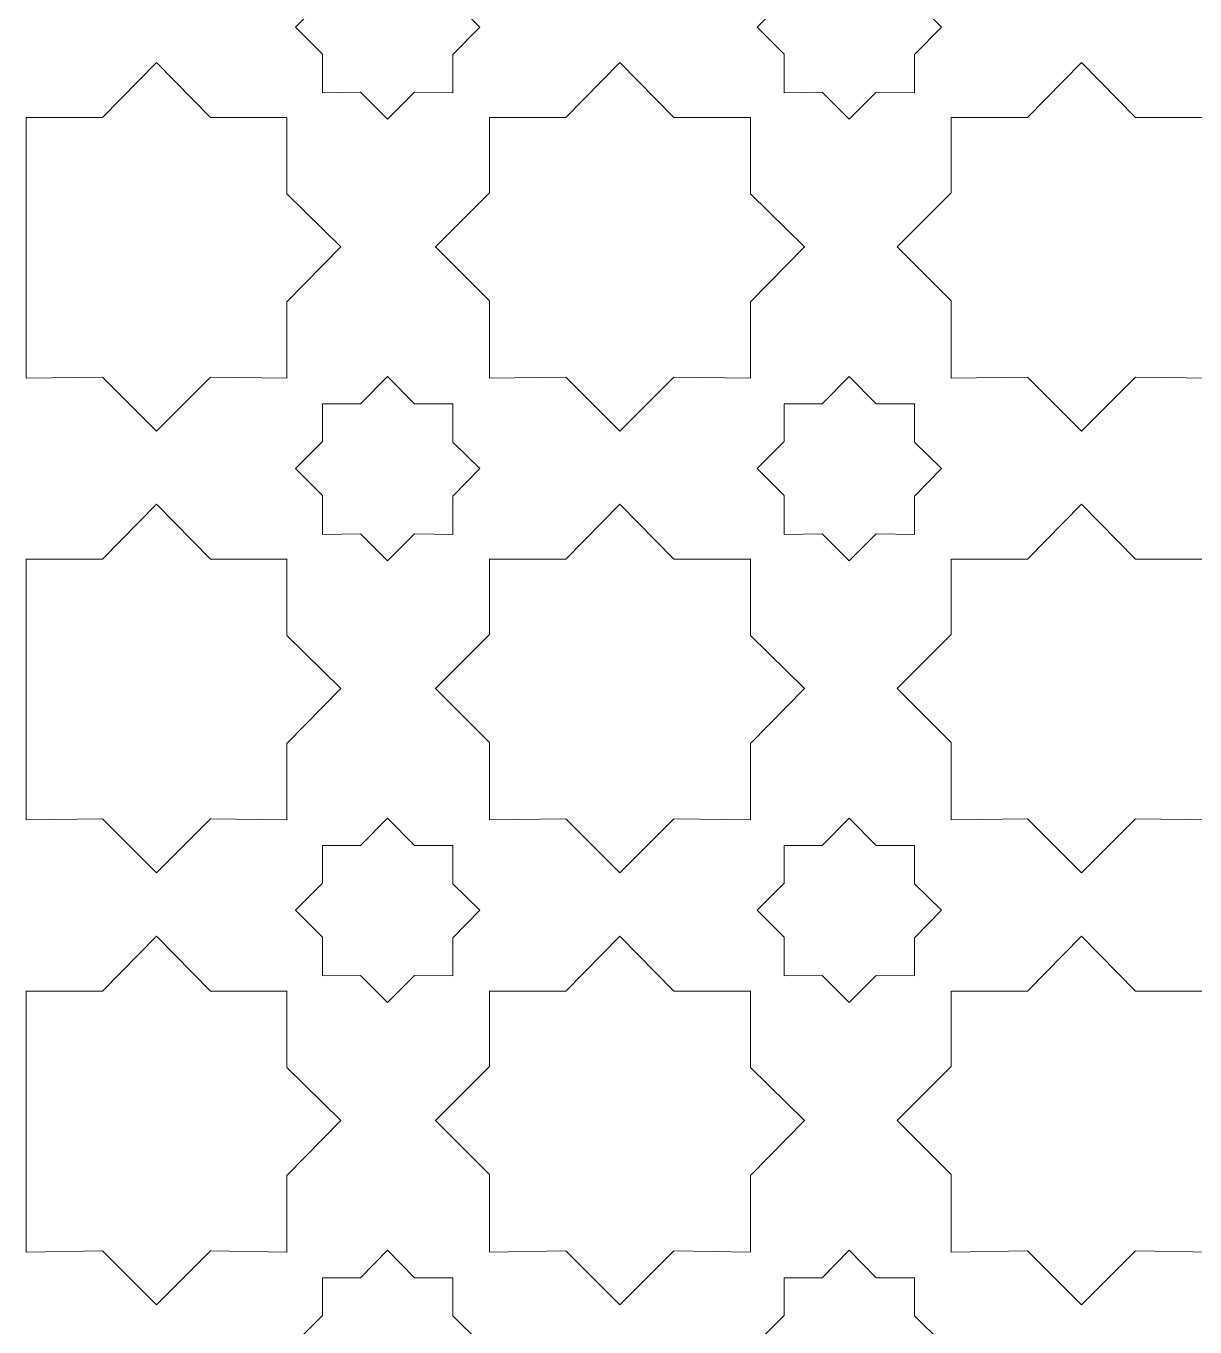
# Model space of a CAD drawing. Header units: centimetres. Extents: x -82 to 82, y -124 to 124.
# Drawn here: x 13.54 to 44.93, y -34.79 to 0.14 of the extents above; entities that cross this region are included whole.
import ezdxf

# ---------------------------------------------------------------- set-up
doc = ezdxf.new("R2010")
doc.units = ezdxf.units.CM
doc.header["$MEASUREMENT"] = 0
doc.layers.add('layer 1', color=7, linetype='Continuous')

msp = doc.modelspace()

# ---------------------------------------------------------------- linework, layer by layer
at = {"layer": 'layer 1', "color": 240, "lineweight": 9}
for points, knots in [([(21.50243, 0.83696), (21.50243, 0.83696), (21.50243, 1.84847), (21.50243, 1.84847), (21.50243, 1.84847), (21.50243, 1.84847), (22.52764, 1.84847), (22.52764, 1.84847), (22.52764, 1.84847), (22.52764, 1.84847), (23.25252, 2.58706), (23.25252, 2.58706), (23.25252, 2.58706), (23.25252, 2.58706), (23.97742, 1.84847), (23.97742, 1.84847), (23.97742, 1.84847), (23.97742, 1.84847), (25.00261, 1.84847), (25.00261, 1.84847), (25.00261, 1.84847), (25.00261, 1.84847), (25.00261, 0.82328), (25.00261, 0.82328), (25.00261, 0.82328), (25.00261, 0.82328), (25.72753, 0.11206), (25.72753, 0.11206), (25.72753, 0.11206), (25.72753, 0.11206), (25.00261, -0.62655), (25.00261, -0.62655), (25.00261, -0.62655), (25.00261, -0.62655), (25.00261, -1.65171), (25.00261, -1.65171), (25.00261, -1.65171), (25.00261, -1.65171), (23.97747, -1.63802), (23.97747, -1.63802), (23.97747, -1.63802), (23.97747, -1.63802), (23.25252, -2.36294), (23.25252, -2.36294), (23.25252, -2.36294), (23.25252, -2.36294), (22.5276, -1.63801), (22.5276, -1.63801), (22.5276, -1.63801), (22.5276, -1.63801), (21.50243, -1.65171), (21.50243, -1.65171), (21.50243, -1.65171), (21.50243, -1.65171), (21.50243, -0.61284), (21.50243, -0.61284), (21.50243, -0.61284), (21.50243, -0.61284), (20.77753, 0.11206), (20.77753, 0.11206), (20.77753, 0.11206), (20.77753, 0.11206), (21.50243, 0.83696), (21.50243, 0.83696)], [0, 0, 0, 0, 0.05882353, 0.05882353, 0.05882353, 0.05882353, 0.11764706, 0.11764706, 0.11764706, 0.11764706, 0.17647059, 0.17647059, 0.17647059, 0.17647059, 0.23529412, 0.23529412, 0.23529412, 0.23529412, 0.29411765, 0.29411765, 0.29411765, 0.29411765, 0.35294118, 0.35294118, 0.35294118, 0.35294118, 0.41176471, 0.41176471, 0.41176471, 0.41176471, 0.47058824, 0.47058824, 0.47058824, 0.47058824, 0.52941176, 0.52941176, 0.52941176, 0.52941176, 0.58823529, 0.58823529, 0.58823529, 0.58823529, 0.64705882, 0.64705882, 0.64705882, 0.64705882, 0.70588235, 0.70588235, 0.70588235, 0.70588235, 0.76470588, 0.76470588, 0.76470588, 0.76470588, 0.82352941, 0.82352941, 0.82352941, 0.82352941, 0.88235294, 0.88235294, 0.88235294, 0.88235294, 1, 1, 1, 1]), ([(33.89443, 0.83696), (33.89443, 0.83696), (33.89443, 1.84847), (33.89443, 1.84847), (33.89443, 1.84847), (33.89443, 1.84847), (34.91964, 1.84847), (34.91964, 1.84847), (34.91964, 1.84847), (34.91964, 1.84847), (35.64452, 2.58706), (35.64452, 2.58706), (35.64452, 2.58706), (35.64452, 2.58706), (36.36942, 1.84847), (36.36942, 1.84847), (36.36942, 1.84847), (36.36942, 1.84847), (37.39461, 1.84847), (37.39461, 1.84847), (37.39461, 1.84847), (37.39461, 1.84847), (37.39461, 0.82328), (37.39461, 0.82328), (37.39461, 0.82328), (37.39461, 0.82328), (38.11953, 0.11206), (38.11953, 0.11206), (38.11953, 0.11206), (38.11953, 0.11206), (37.39461, -0.62655), (37.39461, -0.62655), (37.39461, -0.62655), (37.39461, -0.62655), (37.39461, -1.65171), (37.39461, -1.65171), (37.39461, -1.65171), (37.39461, -1.65171), (36.36947, -1.63802), (36.36947, -1.63802), (36.36947, -1.63802), (36.36947, -1.63802), (35.64452, -2.36294), (35.64452, -2.36294), (35.64452, -2.36294), (35.64452, -2.36294), (34.9196, -1.63801), (34.9196, -1.63801), (34.9196, -1.63801), (34.9196, -1.63801), (33.89443, -1.65171), (33.89443, -1.65171), (33.89443, -1.65171), (33.89443, -1.65171), (33.89443, -0.61284), (33.89443, -0.61284), (33.89443, -0.61284), (33.89443, -0.61284), (33.16953, 0.11206), (33.16953, 0.11206), (33.16953, 0.11206), (33.16953, 0.11206), (33.89443, 0.83696), (33.89443, 0.83696)], [0, 0, 0, 0, 0.05882353, 0.05882353, 0.05882353, 0.05882353, 0.11764706, 0.11764706, 0.11764706, 0.11764706, 0.17647059, 0.17647059, 0.17647059, 0.17647059, 0.23529412, 0.23529412, 0.23529412, 0.23529412, 0.29411765, 0.29411765, 0.29411765, 0.29411765, 0.35294118, 0.35294118, 0.35294118, 0.35294118, 0.41176471, 0.41176471, 0.41176471, 0.41176471, 0.47058824, 0.47058824, 0.47058824, 0.47058824, 0.52941176, 0.52941176, 0.52941176, 0.52941176, 0.58823529, 0.58823529, 0.58823529, 0.58823529, 0.64705882, 0.64705882, 0.64705882, 0.64705882, 0.70588235, 0.70588235, 0.70588235, 0.70588235, 0.76470588, 0.76470588, 0.76470588, 0.76470588, 0.82352941, 0.82352941, 0.82352941, 0.82352941, 0.88235294, 0.88235294, 0.88235294, 0.88235294, 1, 1, 1, 1]), ([(13.5438, -2.31599), (13.5438, -2.31599), (15.59411, -2.31599), (15.59411, -2.31599), (15.59411, -2.31599), (15.59411, -2.31599), (17.04381, -0.83889), (17.04381, -0.83889), (17.04381, -0.83889), (17.04381, -0.83889), (18.49352, -2.31599), (18.49352, -2.31599), (18.49352, -2.31599), (18.49352, -2.31599), (20.5438, -2.31599), (20.5438, -2.31599), (20.5438, -2.31599), (20.5438, -2.31599), (20.5438, -4.36627), (20.5438, -4.36627), (20.5438, -4.36627), (20.5438, -4.36627), (21.99356, -5.78864), (21.99356, -5.78864), (21.99356, -5.78864), (21.99356, -5.78864), (20.5438, -7.26578), (20.5438, -7.26578), (20.5438, -7.26578), (20.5438, -7.26578), (20.5438, -9.31599), (20.5438, -9.31599), (20.5438, -9.31599), (20.5438, -9.31599), (18.49363, -9.28861), (18.49363, -9.28861), (18.49363, -9.28861), (18.49363, -9.28861), (17.04381, -10.73838), (17.04381, -10.73838), (17.04381, -10.73838), (17.04381, -10.73838), (15.59403, -9.2886), (15.59403, -9.2886), (15.59403, -9.2886), (15.59403, -9.2886), (13.5438, -9.31599), (13.5438, -9.31599), (13.5438, -9.31599), (13.5438, -6.98266), (13.54381, -4.64932), (13.5438, -2.31599)], [0, 0, 0, 0, 0.07142857, 0.07142857, 0.07142857, 0.07142857, 0.14285714, 0.14285714, 0.14285714, 0.14285714, 0.21428571, 0.21428571, 0.21428571, 0.21428571, 0.28571429, 0.28571429, 0.28571429, 0.28571429, 0.35714286, 0.35714286, 0.35714286, 0.35714286, 0.42857143, 0.42857143, 0.42857143, 0.42857143, 0.5, 0.5, 0.5, 0.5, 0.57142857, 0.57142857, 0.57142857, 0.57142857, 0.64285714, 0.64285714, 0.64285714, 0.64285714, 0.71428571, 0.71428571, 0.71428571, 0.71428571, 0.78571429, 0.78571429, 0.78571429, 0.78571429, 0.85714286, 0.85714286, 0.85714286, 0.85714286, 1, 1, 1, 1]), ([(25.98981, -4.33891), (25.98981, -4.33891), (25.9898, -2.31599), (25.9898, -2.31599), (25.9898, -2.31599), (25.9898, -2.31599), (28.04011, -2.31599), (28.04011, -2.31599), (28.04011, -2.31599), (28.04011, -2.31599), (29.48981, -0.83889), (29.48981, -0.83889), (29.48981, -0.83889), (29.48981, -0.83889), (30.93952, -2.31599), (30.93952, -2.31599), (30.93952, -2.31599), (30.93952, -2.31599), (32.9898, -2.31599), (32.9898, -2.31599), (32.9898, -2.31599), (32.9898, -2.31599), (32.9898, -4.36627), (32.9898, -4.36627), (32.9898, -4.36627), (32.9898, -4.36627), (34.43956, -5.78864), (34.43956, -5.78864), (34.43956, -5.78864), (34.43956, -5.78864), (32.9898, -7.26578), (32.9898, -7.26578), (32.9898, -7.26578), (32.9898, -7.26578), (32.9898, -9.31599), (32.9898, -9.31599), (32.9898, -9.31599), (32.9898, -9.31599), (30.93963, -9.28861), (30.93963, -9.28861), (30.93963, -9.28861), (30.93963, -9.28861), (29.48981, -10.73838), (29.48981, -10.73838), (29.48981, -10.73838), (29.48981, -10.73838), (28.04003, -9.2886), (28.04003, -9.2886), (28.04003, -9.2886), (28.04003, -9.2886), (25.9898, -9.31599), (25.9898, -9.31599), (25.9898, -9.31599), (25.9898, -9.31599), (25.9898, -7.23837), (25.9898, -7.23837), (25.9898, -7.23837), (25.9898, -7.23837), (24.54007, -5.78864), (24.54007, -5.78864), (24.54007, -5.78864), (24.54007, -5.78864), (25.98981, -4.33891), (25.98981, -4.33891)], [0, 0, 0, 0, 0.05882353, 0.05882353, 0.05882353, 0.05882353, 0.11764706, 0.11764706, 0.11764706, 0.11764706, 0.17647059, 0.17647059, 0.17647059, 0.17647059, 0.23529412, 0.23529412, 0.23529412, 0.23529412, 0.29411765, 0.29411765, 0.29411765, 0.29411765, 0.35294118, 0.35294118, 0.35294118, 0.35294118, 0.41176471, 0.41176471, 0.41176471, 0.41176471, 0.47058824, 0.47058824, 0.47058824, 0.47058824, 0.52941176, 0.52941176, 0.52941176, 0.52941176, 0.58823529, 0.58823529, 0.58823529, 0.58823529, 0.64705882, 0.64705882, 0.64705882, 0.64705882, 0.70588235, 0.70588235, 0.70588235, 0.70588235, 0.76470588, 0.76470588, 0.76470588, 0.76470588, 0.82352941, 0.82352941, 0.82352941, 0.82352941, 0.88235294, 0.88235294, 0.88235294, 0.88235294, 1, 1, 1, 1]), ([(38.38181, -4.33891), (38.38181, -4.33891), (38.3818, -2.31599), (38.3818, -2.31599), (38.3818, -2.31599), (38.3818, -2.31599), (40.43211, -2.31599), (40.43211, -2.31599), (40.43211, -2.31599), (40.43211, -2.31599), (41.88181, -0.83889), (41.88181, -0.83889), (41.88181, -0.83889), (41.88181, -0.83889), (43.33152, -2.31599), (43.33152, -2.31599), (43.33152, -2.31599), (43.33152, -2.31599), (45.3818, -2.31599), (45.3818, -2.31599), (45.3818, -2.31599), (45.3818, -2.31599), (45.3818, -4.36627), (45.3818, -4.36627), (45.3818, -4.36627), (45.3818, -4.36627), (46.83156, -5.78864), (46.83156, -5.78864), (46.83156, -5.78864), (46.83156, -5.78864), (45.3818, -7.26578), (45.3818, -7.26578), (45.3818, -7.26578), (45.3818, -7.26578), (45.3818, -9.31599), (45.3818, -9.31599), (45.3818, -9.31599), (45.3818, -9.31599), (43.33163, -9.28861), (43.33163, -9.28861), (43.33163, -9.28861), (43.33163, -9.28861), (41.88181, -10.73838), (41.88181, -10.73838), (41.88181, -10.73838), (41.88181, -10.73838), (40.43203, -9.2886), (40.43203, -9.2886), (40.43203, -9.2886), (40.43203, -9.2886), (38.3818, -9.31599), (38.3818, -9.31599), (38.3818, -9.31599), (38.3818, -9.31599), (38.3818, -7.23837), (38.3818, -7.23837), (38.3818, -7.23837), (38.3818, -7.23837), (36.93207, -5.78864), (36.93207, -5.78864), (36.93207, -5.78864), (36.93207, -5.78864), (38.38181, -4.33891), (38.38181, -4.33891)], [0, 0, 0, 0, 0.05882353, 0.05882353, 0.05882353, 0.05882353, 0.11764706, 0.11764706, 0.11764706, 0.11764706, 0.17647059, 0.17647059, 0.17647059, 0.17647059, 0.23529412, 0.23529412, 0.23529412, 0.23529412, 0.29411765, 0.29411765, 0.29411765, 0.29411765, 0.35294118, 0.35294118, 0.35294118, 0.35294118, 0.41176471, 0.41176471, 0.41176471, 0.41176471, 0.47058824, 0.47058824, 0.47058824, 0.47058824, 0.52941176, 0.52941176, 0.52941176, 0.52941176, 0.58823529, 0.58823529, 0.58823529, 0.58823529, 0.64705882, 0.64705882, 0.64705882, 0.64705882, 0.70588235, 0.70588235, 0.70588235, 0.70588235, 0.76470588, 0.76470588, 0.76470588, 0.76470588, 0.82352941, 0.82352941, 0.82352941, 0.82352941, 0.88235294, 0.88235294, 0.88235294, 0.88235294, 1, 1, 1, 1]), ([(21.50243, -11.01874), (21.50243, -11.01874), (21.50243, -10.00723), (21.50243, -10.00723), (21.50243, -10.00723), (21.50243, -10.00723), (22.52764, -10.00723), (22.52764, -10.00723), (22.52764, -10.00723), (22.52764, -10.00723), (23.25252, -9.26864), (23.25252, -9.26864), (23.25252, -9.26864), (23.25252, -9.26864), (23.97742, -10.00723), (23.97742, -10.00723), (23.97742, -10.00723), (23.97742, -10.00723), (25.00261, -10.00723), (25.00261, -10.00723), (25.00261, -10.00723), (25.00261, -10.00723), (25.00261, -11.03242), (25.00261, -11.03242), (25.00261, -11.03242), (25.00261, -11.03242), (25.72753, -11.74364), (25.72753, -11.74364), (25.72753, -11.74364), (25.72753, -11.74364), (25.00261, -12.48225), (25.00261, -12.48225), (25.00261, -12.48225), (25.00261, -12.48225), (25.00261, -13.50741), (25.00261, -13.50741), (25.00261, -13.50741), (25.00261, -13.50741), (23.97747, -13.49372), (23.97747, -13.49372), (23.97747, -13.49372), (23.97747, -13.49372), (23.25252, -14.21864), (23.25252, -14.21864), (23.25252, -14.21864), (23.25252, -14.21864), (22.5276, -13.49371), (22.5276, -13.49371), (22.5276, -13.49371), (22.5276, -13.49371), (21.50243, -13.50741), (21.50243, -13.50741), (21.50243, -13.50741), (21.50243, -13.50741), (21.50243, -12.46854), (21.50243, -12.46854), (21.50243, -12.46854), (21.50243, -12.46854), (20.77753, -11.74364), (20.77753, -11.74364), (20.77753, -11.74364), (20.77753, -11.74364), (21.50243, -11.01874), (21.50243, -11.01874)], [0, 0, 0, 0, 0.05882353, 0.05882353, 0.05882353, 0.05882353, 0.11764706, 0.11764706, 0.11764706, 0.11764706, 0.17647059, 0.17647059, 0.17647059, 0.17647059, 0.23529412, 0.23529412, 0.23529412, 0.23529412, 0.29411765, 0.29411765, 0.29411765, 0.29411765, 0.35294118, 0.35294118, 0.35294118, 0.35294118, 0.41176471, 0.41176471, 0.41176471, 0.41176471, 0.47058824, 0.47058824, 0.47058824, 0.47058824, 0.52941176, 0.52941176, 0.52941176, 0.52941176, 0.58823529, 0.58823529, 0.58823529, 0.58823529, 0.64705882, 0.64705882, 0.64705882, 0.64705882, 0.70588235, 0.70588235, 0.70588235, 0.70588235, 0.76470588, 0.76470588, 0.76470588, 0.76470588, 0.82352941, 0.82352941, 0.82352941, 0.82352941, 0.88235294, 0.88235294, 0.88235294, 0.88235294, 1, 1, 1, 1]), ([(33.89443, -11.01874), (33.89443, -11.01874), (33.89443, -10.00723), (33.89443, -10.00723), (33.89443, -10.00723), (33.89443, -10.00723), (34.91964, -10.00723), (34.91964, -10.00723), (34.91964, -10.00723), (34.91964, -10.00723), (35.64452, -9.26864), (35.64452, -9.26864), (35.64452, -9.26864), (35.64452, -9.26864), (36.36942, -10.00723), (36.36942, -10.00723), (36.36942, -10.00723), (36.36942, -10.00723), (37.39461, -10.00723), (37.39461, -10.00723), (37.39461, -10.00723), (37.39461, -10.00723), (37.39461, -11.03242), (37.39461, -11.03242), (37.39461, -11.03242), (37.39461, -11.03242), (38.11953, -11.74364), (38.11953, -11.74364), (38.11953, -11.74364), (38.11953, -11.74364), (37.39461, -12.48225), (37.39461, -12.48225), (37.39461, -12.48225), (37.39461, -12.48225), (37.39461, -13.50741), (37.39461, -13.50741), (37.39461, -13.50741), (37.39461, -13.50741), (36.36947, -13.49372), (36.36947, -13.49372), (36.36947, -13.49372), (36.36947, -13.49372), (35.64452, -14.21864), (35.64452, -14.21864), (35.64452, -14.21864), (35.64452, -14.21864), (34.9196, -13.49371), (34.9196, -13.49371), (34.9196, -13.49371), (34.9196, -13.49371), (33.89443, -13.50741), (33.89443, -13.50741), (33.89443, -13.50741), (33.89443, -13.50741), (33.89443, -12.46854), (33.89443, -12.46854), (33.89443, -12.46854), (33.89443, -12.46854), (33.16953, -11.74364), (33.16953, -11.74364), (33.16953, -11.74364), (33.16953, -11.74364), (33.89443, -11.01874), (33.89443, -11.01874)], [0, 0, 0, 0, 0.05882353, 0.05882353, 0.05882353, 0.05882353, 0.11764706, 0.11764706, 0.11764706, 0.11764706, 0.17647059, 0.17647059, 0.17647059, 0.17647059, 0.23529412, 0.23529412, 0.23529412, 0.23529412, 0.29411765, 0.29411765, 0.29411765, 0.29411765, 0.35294118, 0.35294118, 0.35294118, 0.35294118, 0.41176471, 0.41176471, 0.41176471, 0.41176471, 0.47058824, 0.47058824, 0.47058824, 0.47058824, 0.52941176, 0.52941176, 0.52941176, 0.52941176, 0.58823529, 0.58823529, 0.58823529, 0.58823529, 0.64705882, 0.64705882, 0.64705882, 0.64705882, 0.70588235, 0.70588235, 0.70588235, 0.70588235, 0.76470588, 0.76470588, 0.76470588, 0.76470588, 0.82352941, 0.82352941, 0.82352941, 0.82352941, 0.88235294, 0.88235294, 0.88235294, 0.88235294, 1, 1, 1, 1]), ([(13.5438, -14.17169), (13.5438, -14.17169), (15.59411, -14.17169), (15.59411, -14.17169), (15.59411, -14.17169), (15.59411, -14.17169), (17.04381, -12.69459), (17.04381, -12.69459), (17.04381, -12.69459), (17.04381, -12.69459), (18.49352, -14.17169), (18.49352, -14.17169), (18.49352, -14.17169), (18.49352, -14.17169), (20.5438, -14.17169), (20.5438, -14.17169), (20.5438, -14.17169), (20.5438, -14.17169), (20.5438, -16.22197), (20.5438, -16.22197), (20.5438, -16.22197), (20.5438, -16.22197), (21.99356, -17.64434), (21.99356, -17.64434), (21.99356, -17.64434), (21.99356, -17.64434), (20.5438, -19.12148), (20.5438, -19.12148), (20.5438, -19.12148), (20.5438, -19.12148), (20.5438, -21.17169), (20.5438, -21.17169), (20.5438, -21.17169), (20.5438, -21.17169), (18.49363, -21.14431), (18.49363, -21.14431), (18.49363, -21.14431), (18.49363, -21.14431), (17.04381, -22.59408), (17.04381, -22.59408), (17.04381, -22.59408), (17.04381, -22.59408), (15.59403, -21.1443), (15.59403, -21.1443), (15.59403, -21.1443), (15.59403, -21.1443), (13.5438, -21.17169), (13.5438, -21.17169), (13.5438, -21.17169), (13.5438, -18.83836), (13.54381, -16.50502), (13.5438, -14.17169)], [0, 0, 0, 0, 0.07142857, 0.07142857, 0.07142857, 0.07142857, 0.14285714, 0.14285714, 0.14285714, 0.14285714, 0.21428571, 0.21428571, 0.21428571, 0.21428571, 0.28571429, 0.28571429, 0.28571429, 0.28571429, 0.35714286, 0.35714286, 0.35714286, 0.35714286, 0.42857143, 0.42857143, 0.42857143, 0.42857143, 0.5, 0.5, 0.5, 0.5, 0.57142857, 0.57142857, 0.57142857, 0.57142857, 0.64285714, 0.64285714, 0.64285714, 0.64285714, 0.71428571, 0.71428571, 0.71428571, 0.71428571, 0.78571429, 0.78571429, 0.78571429, 0.78571429, 0.85714286, 0.85714286, 0.85714286, 0.85714286, 1, 1, 1, 1]), ([(25.98981, -16.19461), (25.98981, -16.19461), (25.9898, -14.17169), (25.9898, -14.17169), (25.9898, -14.17169), (25.9898, -14.17169), (28.04011, -14.17169), (28.04011, -14.17169), (28.04011, -14.17169), (28.04011, -14.17169), (29.48981, -12.69459), (29.48981, -12.69459), (29.48981, -12.69459), (29.48981, -12.69459), (30.93952, -14.17169), (30.93952, -14.17169), (30.93952, -14.17169), (30.93952, -14.17169), (32.9898, -14.17169), (32.9898, -14.17169), (32.9898, -14.17169), (32.9898, -14.17169), (32.9898, -16.22197), (32.9898, -16.22197), (32.9898, -16.22197), (32.9898, -16.22197), (34.43956, -17.64434), (34.43956, -17.64434), (34.43956, -17.64434), (34.43956, -17.64434), (32.9898, -19.12148), (32.9898, -19.12148), (32.9898, -19.12148), (32.9898, -19.12148), (32.9898, -21.17169), (32.9898, -21.17169), (32.9898, -21.17169), (32.9898, -21.17169), (30.93963, -21.14431), (30.93963, -21.14431), (30.93963, -21.14431), (30.93963, -21.14431), (29.48981, -22.59408), (29.48981, -22.59408), (29.48981, -22.59408), (29.48981, -22.59408), (28.04003, -21.1443), (28.04003, -21.1443), (28.04003, -21.1443), (28.04003, -21.1443), (25.9898, -21.17169), (25.9898, -21.17169), (25.9898, -21.17169), (25.9898, -21.17169), (25.9898, -19.09407), (25.9898, -19.09407), (25.9898, -19.09407), (25.9898, -19.09407), (24.54007, -17.64434), (24.54007, -17.64434), (24.54007, -17.64434), (24.54007, -17.64434), (25.98981, -16.19461), (25.98981, -16.19461)], [0, 0, 0, 0, 0.05882353, 0.05882353, 0.05882353, 0.05882353, 0.11764706, 0.11764706, 0.11764706, 0.11764706, 0.17647059, 0.17647059, 0.17647059, 0.17647059, 0.23529412, 0.23529412, 0.23529412, 0.23529412, 0.29411765, 0.29411765, 0.29411765, 0.29411765, 0.35294118, 0.35294118, 0.35294118, 0.35294118, 0.41176471, 0.41176471, 0.41176471, 0.41176471, 0.47058824, 0.47058824, 0.47058824, 0.47058824, 0.52941176, 0.52941176, 0.52941176, 0.52941176, 0.58823529, 0.58823529, 0.58823529, 0.58823529, 0.64705882, 0.64705882, 0.64705882, 0.64705882, 0.70588235, 0.70588235, 0.70588235, 0.70588235, 0.76470588, 0.76470588, 0.76470588, 0.76470588, 0.82352941, 0.82352941, 0.82352941, 0.82352941, 0.88235294, 0.88235294, 0.88235294, 0.88235294, 1, 1, 1, 1]), ([(38.38181, -16.19461), (38.38181, -16.19461), (38.3818, -14.17169), (38.3818, -14.17169), (38.3818, -14.17169), (38.3818, -14.17169), (40.43211, -14.17169), (40.43211, -14.17169), (40.43211, -14.17169), (40.43211, -14.17169), (41.88181, -12.69459), (41.88181, -12.69459), (41.88181, -12.69459), (41.88181, -12.69459), (43.33152, -14.17169), (43.33152, -14.17169), (43.33152, -14.17169), (43.33152, -14.17169), (45.3818, -14.17169), (45.3818, -14.17169), (45.3818, -14.17169), (45.3818, -14.17169), (45.3818, -16.22197), (45.3818, -16.22197), (45.3818, -16.22197), (45.3818, -16.22197), (46.83156, -17.64434), (46.83156, -17.64434), (46.83156, -17.64434), (46.83156, -17.64434), (45.3818, -19.12148), (45.3818, -19.12148), (45.3818, -19.12148), (45.3818, -19.12148), (45.3818, -21.17169), (45.3818, -21.17169), (45.3818, -21.17169), (45.3818, -21.17169), (43.33163, -21.14431), (43.33163, -21.14431), (43.33163, -21.14431), (43.33163, -21.14431), (41.88181, -22.59408), (41.88181, -22.59408), (41.88181, -22.59408), (41.88181, -22.59408), (40.43203, -21.1443), (40.43203, -21.1443), (40.43203, -21.1443), (40.43203, -21.1443), (38.3818, -21.17169), (38.3818, -21.17169), (38.3818, -21.17169), (38.3818, -21.17169), (38.3818, -19.09407), (38.3818, -19.09407), (38.3818, -19.09407), (38.3818, -19.09407), (36.93207, -17.64434), (36.93207, -17.64434), (36.93207, -17.64434), (36.93207, -17.64434), (38.38181, -16.19461), (38.38181, -16.19461)], [0, 0, 0, 0, 0.05882353, 0.05882353, 0.05882353, 0.05882353, 0.11764706, 0.11764706, 0.11764706, 0.11764706, 0.17647059, 0.17647059, 0.17647059, 0.17647059, 0.23529412, 0.23529412, 0.23529412, 0.23529412, 0.29411765, 0.29411765, 0.29411765, 0.29411765, 0.35294118, 0.35294118, 0.35294118, 0.35294118, 0.41176471, 0.41176471, 0.41176471, 0.41176471, 0.47058824, 0.47058824, 0.47058824, 0.47058824, 0.52941176, 0.52941176, 0.52941176, 0.52941176, 0.58823529, 0.58823529, 0.58823529, 0.58823529, 0.64705882, 0.64705882, 0.64705882, 0.64705882, 0.70588235, 0.70588235, 0.70588235, 0.70588235, 0.76470588, 0.76470588, 0.76470588, 0.76470588, 0.82352941, 0.82352941, 0.82352941, 0.82352941, 0.88235294, 0.88235294, 0.88235294, 0.88235294, 1, 1, 1, 1]), ([(21.50243, -22.87444), (21.50243, -22.87444), (21.50243, -21.86293), (21.50243, -21.86293), (21.50243, -21.86293), (21.50243, -21.86293), (22.52764, -21.86293), (22.52764, -21.86293), (22.52764, -21.86293), (22.52764, -21.86293), (23.25252, -21.12434), (23.25252, -21.12434), (23.25252, -21.12434), (23.25252, -21.12434), (23.97742, -21.86293), (23.97742, -21.86293), (23.97742, -21.86293), (23.97742, -21.86293), (25.00261, -21.86293), (25.00261, -21.86293), (25.00261, -21.86293), (25.00261, -21.86293), (25.00261, -22.88812), (25.00261, -22.88812), (25.00261, -22.88812), (25.00261, -22.88812), (25.72753, -23.59934), (25.72753, -23.59934), (25.72753, -23.59934), (25.72753, -23.59934), (25.00261, -24.33795), (25.00261, -24.33795), (25.00261, -24.33795), (25.00261, -24.33795), (25.00261, -25.36311), (25.00261, -25.36311), (25.00261, -25.36311), (25.00261, -25.36311), (23.97747, -25.34942), (23.97747, -25.34942), (23.97747, -25.34942), (23.97747, -25.34942), (23.25252, -26.07434), (23.25252, -26.07434), (23.25252, -26.07434), (23.25252, -26.07434), (22.5276, -25.34941), (22.5276, -25.34941), (22.5276, -25.34941), (22.5276, -25.34941), (21.50243, -25.36311), (21.50243, -25.36311), (21.50243, -25.36311), (21.50243, -25.36311), (21.50243, -24.32424), (21.50243, -24.32424), (21.50243, -24.32424), (21.50243, -24.32424), (20.77753, -23.59934), (20.77753, -23.59934), (20.77753, -23.59934), (20.77753, -23.59934), (21.50243, -22.87444), (21.50243, -22.87444)], [0, 0, 0, 0, 0.05882353, 0.05882353, 0.05882353, 0.05882353, 0.11764706, 0.11764706, 0.11764706, 0.11764706, 0.17647059, 0.17647059, 0.17647059, 0.17647059, 0.23529412, 0.23529412, 0.23529412, 0.23529412, 0.29411765, 0.29411765, 0.29411765, 0.29411765, 0.35294118, 0.35294118, 0.35294118, 0.35294118, 0.41176471, 0.41176471, 0.41176471, 0.41176471, 0.47058824, 0.47058824, 0.47058824, 0.47058824, 0.52941176, 0.52941176, 0.52941176, 0.52941176, 0.58823529, 0.58823529, 0.58823529, 0.58823529, 0.64705882, 0.64705882, 0.64705882, 0.64705882, 0.70588235, 0.70588235, 0.70588235, 0.70588235, 0.76470588, 0.76470588, 0.76470588, 0.76470588, 0.82352941, 0.82352941, 0.82352941, 0.82352941, 0.88235294, 0.88235294, 0.88235294, 0.88235294, 1, 1, 1, 1]), ([(33.89443, -22.87444), (33.89443, -22.87444), (33.89443, -21.86293), (33.89443, -21.86293), (33.89443, -21.86293), (33.89443, -21.86293), (34.91964, -21.86293), (34.91964, -21.86293), (34.91964, -21.86293), (34.91964, -21.86293), (35.64452, -21.12434), (35.64452, -21.12434), (35.64452, -21.12434), (35.64452, -21.12434), (36.36942, -21.86293), (36.36942, -21.86293), (36.36942, -21.86293), (36.36942, -21.86293), (37.39461, -21.86293), (37.39461, -21.86293), (37.39461, -21.86293), (37.39461, -21.86293), (37.39461, -22.88812), (37.39461, -22.88812), (37.39461, -22.88812), (37.39461, -22.88812), (38.11953, -23.59934), (38.11953, -23.59934), (38.11953, -23.59934), (38.11953, -23.59934), (37.39461, -24.33795), (37.39461, -24.33795), (37.39461, -24.33795), (37.39461, -24.33795), (37.39461, -25.36311), (37.39461, -25.36311), (37.39461, -25.36311), (37.39461, -25.36311), (36.36947, -25.34942), (36.36947, -25.34942), (36.36947, -25.34942), (36.36947, -25.34942), (35.64452, -26.07434), (35.64452, -26.07434), (35.64452, -26.07434), (35.64452, -26.07434), (34.9196, -25.34941), (34.9196, -25.34941), (34.9196, -25.34941), (34.9196, -25.34941), (33.89443, -25.36311), (33.89443, -25.36311), (33.89443, -25.36311), (33.89443, -25.36311), (33.89443, -24.32424), (33.89443, -24.32424), (33.89443, -24.32424), (33.89443, -24.32424), (33.16953, -23.59934), (33.16953, -23.59934), (33.16953, -23.59934), (33.16953, -23.59934), (33.89443, -22.87444), (33.89443, -22.87444)], [0, 0, 0, 0, 0.05882353, 0.05882353, 0.05882353, 0.05882353, 0.11764706, 0.11764706, 0.11764706, 0.11764706, 0.17647059, 0.17647059, 0.17647059, 0.17647059, 0.23529412, 0.23529412, 0.23529412, 0.23529412, 0.29411765, 0.29411765, 0.29411765, 0.29411765, 0.35294118, 0.35294118, 0.35294118, 0.35294118, 0.41176471, 0.41176471, 0.41176471, 0.41176471, 0.47058824, 0.47058824, 0.47058824, 0.47058824, 0.52941176, 0.52941176, 0.52941176, 0.52941176, 0.58823529, 0.58823529, 0.58823529, 0.58823529, 0.64705882, 0.64705882, 0.64705882, 0.64705882, 0.70588235, 0.70588235, 0.70588235, 0.70588235, 0.76470588, 0.76470588, 0.76470588, 0.76470588, 0.82352941, 0.82352941, 0.82352941, 0.82352941, 0.88235294, 0.88235294, 0.88235294, 0.88235294, 1, 1, 1, 1]), ([(13.5438, -25.77339), (13.5438, -25.77339), (15.59411, -25.77339), (15.59411, -25.77339), (15.59411, -25.77339), (15.59411, -25.77339), (17.04381, -24.29629), (17.04381, -24.29629), (17.04381, -24.29629), (17.04381, -24.29629), (18.49352, -25.77339), (18.49352, -25.77339), (18.49352, -25.77339), (18.49352, -25.77339), (20.5438, -25.77339), (20.5438, -25.77339), (20.5438, -25.77339), (20.5438, -25.77339), (20.5438, -27.82367), (20.5438, -27.82367), (20.5438, -27.82367), (20.5438, -27.82367), (21.99356, -29.24604), (21.99356, -29.24604), (21.99356, -29.24604), (21.99356, -29.24604), (20.5438, -30.72318), (20.5438, -30.72318), (20.5438, -30.72318), (20.5438, -30.72318), (20.5438, -32.77339), (20.5438, -32.77339), (20.5438, -32.77339), (20.5438, -32.77339), (18.49363, -32.74601), (18.49363, -32.74601), (18.49363, -32.74601), (18.49363, -32.74601), (17.04381, -34.19578), (17.04381, -34.19578), (17.04381, -34.19578), (17.04381, -34.19578), (15.59403, -32.746), (15.59403, -32.746), (15.59403, -32.746), (15.59403, -32.746), (13.5438, -32.77339), (13.5438, -32.77339), (13.5438, -32.77339), (13.5438, -30.44006), (13.54381, -28.10672), (13.5438, -25.77339)], [0, 0, 0, 0, 0.07142857, 0.07142857, 0.07142857, 0.07142857, 0.14285714, 0.14285714, 0.14285714, 0.14285714, 0.21428571, 0.21428571, 0.21428571, 0.21428571, 0.28571429, 0.28571429, 0.28571429, 0.28571429, 0.35714286, 0.35714286, 0.35714286, 0.35714286, 0.42857143, 0.42857143, 0.42857143, 0.42857143, 0.5, 0.5, 0.5, 0.5, 0.57142857, 0.57142857, 0.57142857, 0.57142857, 0.64285714, 0.64285714, 0.64285714, 0.64285714, 0.71428571, 0.71428571, 0.71428571, 0.71428571, 0.78571429, 0.78571429, 0.78571429, 0.78571429, 0.85714286, 0.85714286, 0.85714286, 0.85714286, 1, 1, 1, 1]), ([(25.98981, -27.79631), (25.98981, -27.79631), (25.9898, -25.77339), (25.9898, -25.77339), (25.9898, -25.77339), (25.9898, -25.77339), (28.04011, -25.77339), (28.04011, -25.77339), (28.04011, -25.77339), (28.04011, -25.77339), (29.48981, -24.29629), (29.48981, -24.29629), (29.48981, -24.29629), (29.48981, -24.29629), (30.93952, -25.77339), (30.93952, -25.77339), (30.93952, -25.77339), (30.93952, -25.77339), (32.9898, -25.77339), (32.9898, -25.77339), (32.9898, -25.77339), (32.9898, -25.77339), (32.9898, -27.82367), (32.9898, -27.82367), (32.9898, -27.82367), (32.9898, -27.82367), (34.43956, -29.24604), (34.43956, -29.24604), (34.43956, -29.24604), (34.43956, -29.24604), (32.9898, -30.72318), (32.9898, -30.72318), (32.9898, -30.72318), (32.9898, -30.72318), (32.9898, -32.77339), (32.9898, -32.77339), (32.9898, -32.77339), (32.9898, -32.77339), (30.93963, -32.74601), (30.93963, -32.74601), (30.93963, -32.74601), (30.93963, -32.74601), (29.48981, -34.19578), (29.48981, -34.19578), (29.48981, -34.19578), (29.48981, -34.19578), (28.04003, -32.746), (28.04003, -32.746), (28.04003, -32.746), (28.04003, -32.746), (25.9898, -32.77339), (25.9898, -32.77339), (25.9898, -32.77339), (25.9898, -32.77339), (25.9898, -30.69577), (25.9898, -30.69577), (25.9898, -30.69577), (25.9898, -30.69577), (24.54007, -29.24604), (24.54007, -29.24604), (24.54007, -29.24604), (24.54007, -29.24604), (25.98981, -27.79631), (25.98981, -27.79631)], [0, 0, 0, 0, 0.05882353, 0.05882353, 0.05882353, 0.05882353, 0.11764706, 0.11764706, 0.11764706, 0.11764706, 0.17647059, 0.17647059, 0.17647059, 0.17647059, 0.23529412, 0.23529412, 0.23529412, 0.23529412, 0.29411765, 0.29411765, 0.29411765, 0.29411765, 0.35294118, 0.35294118, 0.35294118, 0.35294118, 0.41176471, 0.41176471, 0.41176471, 0.41176471, 0.47058824, 0.47058824, 0.47058824, 0.47058824, 0.52941176, 0.52941176, 0.52941176, 0.52941176, 0.58823529, 0.58823529, 0.58823529, 0.58823529, 0.64705882, 0.64705882, 0.64705882, 0.64705882, 0.70588235, 0.70588235, 0.70588235, 0.70588235, 0.76470588, 0.76470588, 0.76470588, 0.76470588, 0.82352941, 0.82352941, 0.82352941, 0.82352941, 0.88235294, 0.88235294, 0.88235294, 0.88235294, 1, 1, 1, 1]), ([(38.38181, -27.79631), (38.38181, -27.79631), (38.3818, -25.77339), (38.3818, -25.77339), (38.3818, -25.77339), (38.3818, -25.77339), (40.43211, -25.77339), (40.43211, -25.77339), (40.43211, -25.77339), (40.43211, -25.77339), (41.88181, -24.29629), (41.88181, -24.29629), (41.88181, -24.29629), (41.88181, -24.29629), (43.33152, -25.77339), (43.33152, -25.77339), (43.33152, -25.77339), (43.33152, -25.77339), (45.3818, -25.77339), (45.3818, -25.77339), (45.3818, -25.77339), (45.3818, -25.77339), (45.3818, -27.82367), (45.3818, -27.82367), (45.3818, -27.82367), (45.3818, -27.82367), (46.83156, -29.24604), (46.83156, -29.24604), (46.83156, -29.24604), (46.83156, -29.24604), (45.3818, -30.72318), (45.3818, -30.72318), (45.3818, -30.72318), (45.3818, -30.72318), (45.3818, -32.77339), (45.3818, -32.77339), (45.3818, -32.77339), (45.3818, -32.77339), (43.33163, -32.74601), (43.33163, -32.74601), (43.33163, -32.74601), (43.33163, -32.74601), (41.88181, -34.19578), (41.88181, -34.19578), (41.88181, -34.19578), (41.88181, -34.19578), (40.43203, -32.746), (40.43203, -32.746), (40.43203, -32.746), (40.43203, -32.746), (38.3818, -32.77339), (38.3818, -32.77339), (38.3818, -32.77339), (38.3818, -32.77339), (38.3818, -30.69577), (38.3818, -30.69577), (38.3818, -30.69577), (38.3818, -30.69577), (36.93207, -29.24604), (36.93207, -29.24604), (36.93207, -29.24604), (36.93207, -29.24604), (38.38181, -27.79631), (38.38181, -27.79631)], [0, 0, 0, 0, 0.05882353, 0.05882353, 0.05882353, 0.05882353, 0.11764706, 0.11764706, 0.11764706, 0.11764706, 0.17647059, 0.17647059, 0.17647059, 0.17647059, 0.23529412, 0.23529412, 0.23529412, 0.23529412, 0.29411765, 0.29411765, 0.29411765, 0.29411765, 0.35294118, 0.35294118, 0.35294118, 0.35294118, 0.41176471, 0.41176471, 0.41176471, 0.41176471, 0.47058824, 0.47058824, 0.47058824, 0.47058824, 0.52941176, 0.52941176, 0.52941176, 0.52941176, 0.58823529, 0.58823529, 0.58823529, 0.58823529, 0.64705882, 0.64705882, 0.64705882, 0.64705882, 0.70588235, 0.70588235, 0.70588235, 0.70588235, 0.76470588, 0.76470588, 0.76470588, 0.76470588, 0.82352941, 0.82352941, 0.82352941, 0.82352941, 0.88235294, 0.88235294, 0.88235294, 0.88235294, 1, 1, 1, 1]), ([(21.50243, -34.47614), (21.50243, -34.47614), (21.50243, -33.46463), (21.50243, -33.46463), (21.50243, -33.46463), (21.50243, -33.46463), (22.52764, -33.46463), (22.52764, -33.46463), (22.52764, -33.46463), (22.52764, -33.46463), (23.25252, -32.72604), (23.25252, -32.72604), (23.25252, -32.72604), (23.25252, -32.72604), (23.97742, -33.46463), (23.97742, -33.46463), (23.97742, -33.46463), (23.97742, -33.46463), (25.00261, -33.46463), (25.00261, -33.46463), (25.00261, -33.46463), (25.00261, -33.46463), (25.00261, -34.48982), (25.00261, -34.48982), (25.00261, -34.48982), (25.00261, -34.48982), (25.72753, -35.20104), (25.72753, -35.20104), (25.72753, -35.20104), (25.72753, -35.20104), (25.00261, -35.93965), (25.00261, -35.93965), (25.00261, -35.93965), (25.00261, -35.93965), (25.00261, -36.96481), (25.00261, -36.96481), (25.00261, -36.96481), (25.00261, -36.96481), (23.97747, -36.95112), (23.97747, -36.95112), (23.97747, -36.95112), (23.97747, -36.95112), (23.25252, -37.67604), (23.25252, -37.67604), (23.25252, -37.67604), (23.25252, -37.67604), (22.5276, -36.95111), (22.5276, -36.95111), (22.5276, -36.95111), (22.5276, -36.95111), (21.50243, -36.96481), (21.50243, -36.96481), (21.50243, -36.96481), (21.50243, -36.96481), (21.50243, -35.92594), (21.50243, -35.92594), (21.50243, -35.92594), (21.50243, -35.92594), (20.77753, -35.20104), (20.77753, -35.20104), (20.77753, -35.20104), (20.77753, -35.20104), (21.50243, -34.47614), (21.50243, -34.47614)], [0, 0, 0, 0, 0.05882353, 0.05882353, 0.05882353, 0.05882353, 0.11764706, 0.11764706, 0.11764706, 0.11764706, 0.17647059, 0.17647059, 0.17647059, 0.17647059, 0.23529412, 0.23529412, 0.23529412, 0.23529412, 0.29411765, 0.29411765, 0.29411765, 0.29411765, 0.35294118, 0.35294118, 0.35294118, 0.35294118, 0.41176471, 0.41176471, 0.41176471, 0.41176471, 0.47058824, 0.47058824, 0.47058824, 0.47058824, 0.52941176, 0.52941176, 0.52941176, 0.52941176, 0.58823529, 0.58823529, 0.58823529, 0.58823529, 0.64705882, 0.64705882, 0.64705882, 0.64705882, 0.70588235, 0.70588235, 0.70588235, 0.70588235, 0.76470588, 0.76470588, 0.76470588, 0.76470588, 0.82352941, 0.82352941, 0.82352941, 0.82352941, 0.88235294, 0.88235294, 0.88235294, 0.88235294, 1, 1, 1, 1]), ([(33.89443, -34.47614), (33.89443, -34.47614), (33.89443, -33.46463), (33.89443, -33.46463), (33.89443, -33.46463), (33.89443, -33.46463), (34.91964, -33.46463), (34.91964, -33.46463), (34.91964, -33.46463), (34.91964, -33.46463), (35.64452, -32.72604), (35.64452, -32.72604), (35.64452, -32.72604), (35.64452, -32.72604), (36.36942, -33.46463), (36.36942, -33.46463), (36.36942, -33.46463), (36.36942, -33.46463), (37.39461, -33.46463), (37.39461, -33.46463), (37.39461, -33.46463), (37.39461, -33.46463), (37.39461, -34.48982), (37.39461, -34.48982), (37.39461, -34.48982), (37.39461, -34.48982), (38.11953, -35.20104), (38.11953, -35.20104), (38.11953, -35.20104), (38.11953, -35.20104), (37.39461, -35.93965), (37.39461, -35.93965), (37.39461, -35.93965), (37.39461, -35.93965), (37.39461, -36.96481), (37.39461, -36.96481), (37.39461, -36.96481), (37.39461, -36.96481), (36.36947, -36.95112), (36.36947, -36.95112), (36.36947, -36.95112), (36.36947, -36.95112), (35.64452, -37.67604), (35.64452, -37.67604), (35.64452, -37.67604), (35.64452, -37.67604), (34.9196, -36.95111), (34.9196, -36.95111), (34.9196, -36.95111), (34.9196, -36.95111), (33.89443, -36.96481), (33.89443, -36.96481), (33.89443, -36.96481), (33.89443, -36.96481), (33.89443, -35.92594), (33.89443, -35.92594), (33.89443, -35.92594), (33.89443, -35.92594), (33.16953, -35.20104), (33.16953, -35.20104), (33.16953, -35.20104), (33.16953, -35.20104), (33.89443, -34.47614), (33.89443, -34.47614)], [0, 0, 0, 0, 0.05882353, 0.05882353, 0.05882353, 0.05882353, 0.11764706, 0.11764706, 0.11764706, 0.11764706, 0.17647059, 0.17647059, 0.17647059, 0.17647059, 0.23529412, 0.23529412, 0.23529412, 0.23529412, 0.29411765, 0.29411765, 0.29411765, 0.29411765, 0.35294118, 0.35294118, 0.35294118, 0.35294118, 0.41176471, 0.41176471, 0.41176471, 0.41176471, 0.47058824, 0.47058824, 0.47058824, 0.47058824, 0.52941176, 0.52941176, 0.52941176, 0.52941176, 0.58823529, 0.58823529, 0.58823529, 0.58823529, 0.64705882, 0.64705882, 0.64705882, 0.64705882, 0.70588235, 0.70588235, 0.70588235, 0.70588235, 0.76470588, 0.76470588, 0.76470588, 0.76470588, 0.82352941, 0.82352941, 0.82352941, 0.82352941, 0.88235294, 0.88235294, 0.88235294, 0.88235294, 1, 1, 1, 1])]:
    msp.add_open_spline(points, degree=3, knots=knots, dxfattribs=at)

doc.saveas('drawing.dxf')
